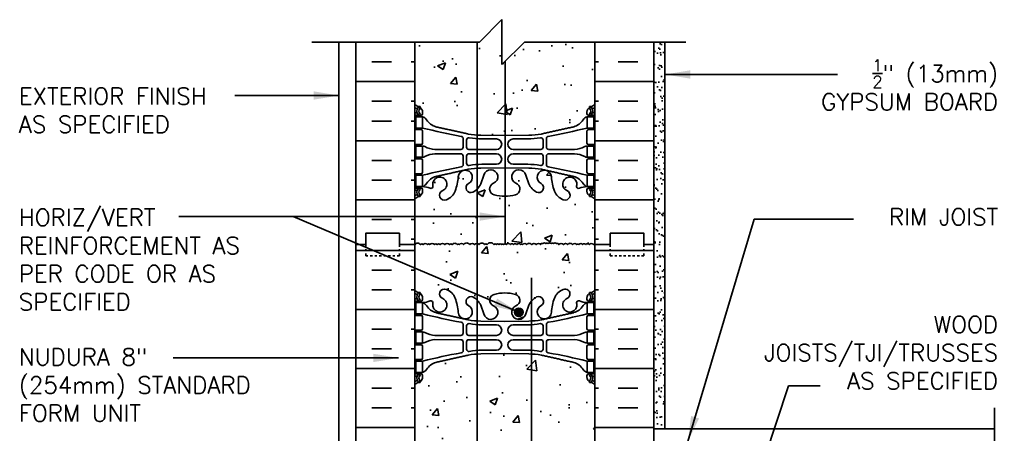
# Model space of a CAD drawing. Header units: inches. Extents: x 97.3 to 143.9, y -25.4 to 48.
# Drawn here: x 99.54 to 143.04, y 29.53 to 47.97 of the extents above; entities that cross this region are included whole.
import ezdxf

# ---------------------------------------------------------------- set-up
doc = ezdxf.new("R2010")
doc.units = ezdxf.units.IN
doc.header["$LTSCALE"] = 0.5
doc.header["$MEASUREMENT"] = 0
doc.linetypes.add('DASHED2', pattern=[0.375, 0.25, -0.125])
for name, color, linetype in [('HATCH', 12, 'Continuous'), ('line25', 2, 'Continuous'), ('LINE3', 3, 'Continuous'), ('LINE50', 5, 'Continuous'), ('LINE9', 9, 'Continuous'), ('TEXT', 4, 'Continuous'), ('Web_Edge', 9, 'Continuous')]:
    doc.layers.add(name, color=color, linetype=linetype)
doc.styles.add('DIM', font='romans.shx', dxfattribs={"width": 0.7})
doc.styles.add('ROMANS', font='romans.shx', dxfattribs={"height": 1.125})
doc.dimstyles.new('ext_12', dxfattribs={"dimscale": 12, "dimtxt": 0.09375, "dimasz": 0.09375, "dimexe": 0.09375, "dimexo": 0.0625, "dimgap": 0.0625, "dimtad": 1, "dimdec": 1, "dimzin": 3, "dimdsep": 46, "dimlunit": 4, "dimtxsty": 'DIM', "dimcen": 0.09, "dimdle": 0.09375, "dimclrt": 4, "dimadec": 0, "dimazin": 0, "dimtfac": 1, "dimtdec": 1, "dimtmove": 2, "dimatfit": 3, "dimfxl": 1, "dimfrac": 2, "dimtolj": 1, "dimtzin": 0, "dimarcsym": 0})

msp = doc.modelspace()

# ---------------------------------------------------------------- hatches: boundary and pattern name
at = {"layer": 'HATCH'}
h = msp.add_hatch(dxfattribs=at)
h.set_pattern_fill('AR-CONC', color=256, scale=0.5)
h.paths.add_polyline_path([(119.893, 38.016, 0.274273), (119.78, 37.965, 0.520567), (119.57, 37.965, 0.520567), (119.292, 37.965, 0.520567), (119.104, 37.965, 0.520567), (119.009, 37.965, 0.520567), (118.783, 37.965, 0.520567), (118.663, 37.965, 0.520567), (118.453, 37.965, 0.520567), (118.243, 37.965, 0.520567), (118.117, 37.965, 0.520567), (117.991, 37.965, 0.520567), (117.781, 37.965, 0.520567), (117.676, 37.965, 0.520567), (117.493, 37.965, 0.520567), (117.372, 37.965, 0.484838), (117.123, 37.965), (117.123, 35.931, 0.088416), (117.269, 35.833), (117.359, 35.833), (117.359, 35.792, -0.249069), (117.469, 35.585), (117.469, 35.517, -0.414214), (117.407, 35.455), (117.359, 35.455), (117.359, 35.385), (117.464, 35.385, 0.085348), (117.794, 35.46, -0.669601), (117.926, 35.34, 2.087231), (118.36, 35.565, -1), (118.524, 35.973, -0.21345), (118.916, 35.584, -0.069923), (119.053, 34.94, 1.629604), (119.524, 35.241, -0.994662), (119.706, 35.636, -0.077636), (119.893, 35.5)])
h.paths.add_polyline_path([(125.123, 37.965), (125.123, 37.995, 0.272614), (125.058, 37.965, 0.520567), (124.88, 37.965, 0.520567), (124.733, 37.965, 0.520567), (124.581, 37.965, 0.520567), (124.423, 37.965, 0.520567), (124.324, 37.965, 0.520567), (124.145, 37.965, 0.520567), (123.925, 37.965, 0.520567), (123.731, 37.965, 0.520567), (123.526, 37.965, 0.520567), (123.427, 38.007, 0.520567), (123.295, 38.007, 0.520567), (123.206, 38.007, 0.520567), (123.123, 38.007, 0.520567), (123.04, 38.007, 0.520567), (122.951, 38.007, 0.520567), (122.82, 38.007, 0.520567), (122.72, 37.965, 0.520567), (122.516, 37.965, 0.520567), (122.322, 37.965, 0.520567), (122.101, 37.965, 0.520567), (121.923, 37.965, 0.520567), (121.823, 37.965, 0.520567), (121.666, 37.965, 0.520567), (121.514, 37.965, 0.520567), (121.367, 37.965, 0.520567), (121.188, 37.965, 0.520567), (121.073, 37.965, 0.520567), (120.984, 37.965, 0.520567), (120.863, 37.965, 0.520567), (120.748, 37.965, 0.520567), (120.643, 37.965, 0.520567), (120.336, 37.965, 0.520567), (120.226, 37.965, 0.520567), (119.98, 37.965, 0.215522), (119.893, 38.016), (119.893, 35.5, -0.094173), (120.052, 35.269), (120.194, 34.882, 1.612474), (120.626, 35.242, -0.734872), (120.649, 35.753, -0.068475), (121.123, 35.815, -0.068475), (121.597, 35.753, -0.734872), (121.621, 35.242, 1.612474), (122.052, 34.882), (122.195, 35.269, -0.173075), (122.541, 35.636, -0.994662), (122.723, 35.241, 1.629604), (123.194, 34.94, -0.069923), (123.331, 35.584, -0.21345), (123.723, 35.973, -1), (123.886, 35.565, 2.087231), (124.32, 35.34, -0.669601), (124.453, 35.46, 0.085348), (124.782, 35.385), (124.887, 35.385), (124.887, 35.455), (124.84, 35.455, -0.414214), (124.777, 35.517), (124.777, 35.585, -0.249069), (124.887, 35.792), (124.887, 35.833), (124.977, 35.833, 0.088416), (125.123, 35.931)])
h.paths.add_polyline_path([(121.935, 34.955, -1), (121.56, 34.955, -1)], flags=16)
h.paths.add_polyline_path([(125.123, 40, 0.088416), (124.977, 40.097), (124.887, 40.097), (124.887, 40.139, -0.249069), (124.777, 40.346), (124.777, 40.413, -0.414214), (124.84, 40.476), (124.887, 40.476), (124.887, 40.546), (124.782, 40.546, 0.085348), (124.453, 40.47, -0.669601), (124.32, 40.59, 2.087231), (123.886, 40.366, -1), (123.723, 39.957, -0.21345), (123.331, 40.346, -0.069923), (123.194, 40.99, 1.629604), (122.723, 40.689, -0.994662), (122.541, 40.294, -0.173075), (122.195, 40.661), (122.052, 41.048, 1.612474), (121.621, 40.688, -0.734872), (121.597, 40.177, -0.066822), (121.135, 40.115), (121.135, 37.995, -0.229009), (121.188, 37.965, -0.520567), (121.367, 37.965, -0.520567), (121.514, 37.965, -0.520567), (121.666, 37.965, -0.520567), (121.823, 37.965, -0.520567), (121.923, 37.965, -0.520567), (122.101, 37.965, -0.520567), (122.322, 37.965, -0.520567), (122.516, 37.965, -0.520567), (122.72, 37.965, -0.520567), (122.82, 38.007, -0.520567), (122.951, 38.007, -0.520567), (123.04, 38.007, -0.520567), (123.123, 38.007, -0.520567), (123.206, 38.007, -0.520567), (123.295, 38.007, -0.520567), (123.427, 38.007, -0.520567), (123.526, 37.965, -0.520567), (123.731, 37.965, -0.520567), (123.925, 37.965, -0.520567), (124.145, 37.965, -0.520567), (124.324, 37.965, -0.520567), (124.423, 37.965, -0.520567), (124.581, 37.965, -0.520567), (124.733, 37.965, -0.520567), (124.88, 37.965, -0.520567), (125.058, 37.965, -0.272614), (125.123, 37.995)])
h.paths.add_polyline_path([(121.135, 40.115, -0.070129), (120.649, 40.177, -0.734872), (120.626, 40.688, 1.612474), (120.194, 41.048), (120.052, 40.661, -0.094173), (119.893, 40.43), (119.893, 38.016, -0.215522), (119.98, 37.965, -0.520567), (120.226, 37.965, -0.520567), (120.336, 37.965, -0.520567), (120.643, 37.965, -0.520567), (120.748, 37.965, -0.520567), (120.863, 37.965, -0.520567), (120.984, 37.965, -0.520567), (121.073, 37.965, -0.260502), (121.135, 37.995)])
h.paths.add_polyline_path([(119.893, 40.43, -0.077636), (119.706, 40.294, -0.994662), (119.524, 40.689, 1.629604), (119.053, 40.99, -0.069923), (118.916, 40.346, -0.21345), (118.524, 39.957, -1), (118.36, 40.366, 2.087231), (117.926, 40.59, -0.669601), (117.794, 40.47, 0.085348), (117.464, 40.546), (117.359, 40.546), (117.359, 40.476), (117.407, 40.476, -0.414214), (117.469, 40.413), (117.469, 40.346, -0.249069), (117.359, 40.139), (117.359, 40.097), (117.269, 40.097, 0.088416), (117.123, 40), (117.123, 37.965, -0.484838), (117.372, 37.965, -0.520567), (117.493, 37.965, -0.520567), (117.676, 37.965, -0.520567), (117.781, 37.965, -0.520567), (117.991, 37.965, -0.520567), (118.117, 37.965, -0.520567), (118.243, 37.965, -0.520567), (118.453, 37.965, -0.520567), (118.663, 37.965, -0.520567), (118.783, 37.965, -0.520567), (119.009, 37.965, -0.520567), (119.104, 37.965, -0.520567), (119.292, 37.965, -0.520567), (119.57, 37.965, -0.520567), (119.78, 37.965, -0.274273), (119.893, 38.016)])
edge = h.paths.add_edge_path()
edge.add_line((119.893, 46.965), (117.123, 46.965))
edge.add_line((117.123, 46.965), (117.123, 44.192))
edge.add_arc((117.469, 44.553), 0.5, 226.2109, 246.4218)
edge.add_line((117.269, 44.095), (117.359, 44.095))
edge.add_line((117.359, 44.095), (117.359, 44.053))
edge.add_arc((117.219, 43.846), 0.25, 0, 55.9442, ccw=False)
edge.add_line((117.469, 43.846), (117.469, 43.778))
edge.add_arc((117.407, 43.778), 0.0625, -90, 0, ccw=False)
edge.add_line((117.407, 43.716), (117.359, 43.716))
edge.add_line((117.359, 43.716), (117.359, 43.646))
edge.add_line((117.359, 43.646), (117.464, 43.646))
edge.add_arc((117.342, 43.303), 0.364, 32.0424, 70.3387, ccw=False)
edge.add_arc((118.265, 43.914), 0.743, 214.228, 253.8107)
edge.add_spline(control_points=[(118.058, 43.2), (119.495, 42.88)], knot_values=[0, 0, 1, 1], degree=1, periodic=0)
edge.add_arc((120.051, 45.811), 2.984, 259.2546, 266.964)
edge.add_line((119.893, 42.832), (119.893, 46.965))
h.paths.add_polyline_path([(121.135, 46.102), (120.998, 45.965), (120.998, 46.965), (120.998, 47.965), (119.998, 46.965), (119.893, 46.965), (119.893, 42.832, 0.013682), (120.057, 42.828), (121.123, 42.812), (121.135, 42.812)])
edge = h.paths.add_edge_path()
edge.add_line((125.123, 44.192), (125.123, 46.965))
edge.add_line((125.123, 46.965), (121.998, 46.965))
edge.add_line((121.998, 46.965), (121.135, 46.102))
edge.add_line((121.135, 46.102), (121.135, 42.812))
edge.add_line((121.135, 42.812), (122.19, 42.828))
edge.add_arc((122.195, 45.811), 2.984, 269.9005, 280.7454)
edge.add_spline(control_points=[(122.751, 42.88), (124.189, 43.2)], knot_values=[0, 0, 1, 1], degree=1, periodic=0)
edge.add_arc((123.982, 43.914), 0.743, 286.1893, 325.772)
edge.add_arc((124.905, 43.303), 0.364, 109.6613, 147.9576, ccw=False)
edge.add_line((124.782, 43.646), (124.887, 43.646))
edge.add_line((124.887, 43.646), (124.887, 43.716))
edge.add_line((124.887, 43.716), (124.84, 43.716))
edge.add_arc((124.84, 43.778), 0.0625, 180, 270, ccw=False)
edge.add_line((124.777, 43.778), (124.777, 43.846))
edge.add_arc((125.027, 43.846), 0.25, 124.0558, 180, ccw=False)
edge.add_line((124.887, 44.053), (124.887, 44.095))
edge.add_line((124.887, 44.095), (124.977, 44.095))
edge.add_arc((124.777, 44.553), 0.5, 293.5782, 313.7891)
edge = h.paths.add_edge_path()
edge.add_arc((124.777, 31.377), 0.5, 46.2109, 66.4218)
edge.add_line((124.977, 31.836), (124.887, 31.836))
edge.add_line((124.887, 31.836), (124.887, 31.877))
edge.add_arc((125.027, 32.085), 0.25, 180, 235.9442, ccw=False)
edge.add_line((124.777, 32.085), (124.777, 32.152))
edge.add_arc((124.84, 32.152), 0.0625, 90, 180, ccw=False)
edge.add_line((124.84, 32.215), (124.887, 32.215))
edge.add_line((124.887, 32.215), (124.887, 32.285))
edge.add_line((124.887, 32.285), (124.782, 32.285))
edge.add_arc((124.905, 32.627), 0.364, 212.0424, 250.3387, ccw=False)
edge.add_arc((123.982, 32.016), 0.743, 34.228, 73.8107)
edge.add_spline(control_points=[(124.189, 32.73), (122.751, 33.05)], knot_values=[0, 0, 1, 1], degree=1, periodic=0)
edge.add_arc((122.195, 30.119), 2.984, 79.2546, 87.8054)
edge.add_line((122.309, 33.101), (122.309, 27.965))
edge.add_line((122.309, 27.965), (125.123, 27.965))
edge.add_line((125.123, 27.965), (125.123, 31.738))
edge = h.paths.add_edge_path()
edge.add_arc((124.905, 25.303), 0.364, 109.6613, 147.9576, ccw=False)
edge.add_line((124.782, 25.646), (124.887, 25.646))
edge.add_line((124.887, 25.646), (124.887, 25.716))
edge.add_line((124.887, 25.716), (124.84, 25.716))
edge.add_arc((124.84, 25.778), 0.0625, 180, 270, ccw=False)
edge.add_line((124.777, 25.778), (124.777, 25.84))
edge.add_line((124.777, 25.84), (122.309, 25.84))
edge.add_line((122.309, 25.84), (122.309, 24.83))
edge.add_arc((122.195, 27.811), 2.984, 272.1946, 280.7454)
edge.add_spline(control_points=[(122.751, 24.88), (124.189, 25.2)], knot_values=[0, 0, 1, 1], degree=1, periodic=0)
edge.add_arc((123.982, 25.914), 0.743, 286.1893, 325.772)
h.paths.add_polyline_path([(121.748, 27.465), (122.248, 27.965), (122.309, 27.965), (122.309, 33.101, 0.01001), (122.19, 33.103), (121.123, 33.118), (120.057, 33.103, 0.013682), (119.893, 33.099), (119.893, 24.832, 0.013682), (120.057, 24.828), (121.123, 24.812), (122.19, 24.828, 0.01001), (122.309, 24.83), (122.309, 25.84), (122.248, 25.84), (121.748, 26.34)])
edge = h.paths.add_edge_path()
edge.add_arc((120.051, 30.119), 2.984, 93.036, 100.7454)
edge.add_spline(control_points=[(119.495, 33.05), (118.058, 32.73)], knot_values=[0, 0, 1, 1], degree=1, periodic=0)
edge.add_arc((118.265, 32.016), 0.743, 106.1893, 145.772)
edge.add_arc((117.342, 32.627), 0.364, 289.6613, 327.9576, ccw=False)
edge.add_line((117.464, 32.285), (117.359, 32.285))
edge.add_line((117.359, 32.285), (117.359, 32.215))
edge.add_line((117.359, 32.215), (117.407, 32.215))
edge.add_arc((117.407, 32.152), 0.0625, 0, 90, ccw=False)
edge.add_line((117.469, 32.152), (117.469, 32.085))
edge.add_arc((117.219, 32.085), 0.25, 304.0558, 360, ccw=False)
edge.add_line((117.359, 31.877), (117.359, 31.836))
edge.add_line((117.359, 31.836), (117.269, 31.836))
edge.add_arc((117.469, 31.377), 0.5, 113.5782, 133.7891)
edge.add_line((117.123, 31.738), (117.123, 26.192))
edge.add_arc((117.469, 26.553), 0.5, 226.2109, 246.4218)
edge.add_line((117.269, 26.095), (117.359, 26.095))
edge.add_line((117.359, 26.095), (117.359, 26.053))
edge.add_arc((117.219, 25.846), 0.25, 0, 55.9442, ccw=False)
edge.add_line((117.469, 25.846), (117.469, 25.778))
edge.add_arc((117.407, 25.778), 0.0625, -90, 0, ccw=False)
edge.add_line((117.407, 25.716), (117.359, 25.716))
edge.add_line((117.359, 25.716), (117.359, 25.646))
edge.add_line((117.359, 25.646), (117.464, 25.646))
edge.add_arc((117.342, 25.303), 0.364, 32.0424, 70.3387, ccw=False)
edge.add_arc((118.265, 25.914), 0.743, 214.228, 253.8107)
edge.add_spline(control_points=[(118.058, 25.2), (119.495, 24.88)], knot_values=[0, 0, 1, 1], degree=1, periodic=0)
edge.add_arc((120.051, 27.811), 2.984, 259.2546, 266.964)
edge.add_line((119.893, 24.832), (119.893, 33.099))
h.paths.add_polyline_path([(125.123, 19.965), (122.309, 19.965), (122.309, 17.453, -0.09931), (122.541, 17.636, -0.994662), (122.723, 17.241, 1.629604), (123.194, 16.94, -0.069923), (123.331, 17.584, -0.21345), (123.723, 17.973, -1), (123.886, 17.565, 2.087231), (124.32, 17.34, -0.669601), (124.453, 17.46, 0.085348), (124.782, 17.385), (124.887, 17.385), (124.887, 17.455), (124.84, 17.455, -0.414214), (124.777, 17.517), (124.777, 17.585, -0.249069), (124.887, 17.792), (124.887, 17.833), (124.977, 17.833, 0.088416), (125.123, 17.931)])
h.paths.add_polyline_path([(123.069, 16.971, -1), (122.694, 16.971, -1)], flags=16)
h.paths.add_polyline_path([(123.331, 22.346, -0.069923), (123.194, 22.99, 1.629604), (122.723, 22.689, -0.994662), (122.541, 22.294, -0.09931), (122.309, 22.477), (122.309, 22.09), (123.506, 22.09, -0.116245)])
h.paths.add_polyline_path([(124.777, 22.346), (124.777, 22.413, -0.414214), (124.84, 22.476), (124.887, 22.476), (124.887, 22.546), (124.782, 22.546, 0.085348), (124.453, 22.47, -0.669601), (124.32, 22.59, 2.087231), (123.886, 22.366, -0.399436), (124.013, 22.09), (124.887, 22.09), (124.887, 22.139, -0.249069)])
h.paths.add_polyline_path([(121.748, 20.465), (121.748, 21.59), (122.248, 22.09), (122.309, 22.09), (122.309, 22.477, -0.072518), (122.195, 22.661), (122.052, 23.048, 1.612474), (121.621, 22.688, -0.734872), (121.597, 22.177, -0.068475), (121.123, 22.115, -0.068475), (120.649, 22.177, -0.734872), (120.626, 22.688, 1.612474), (120.194, 23.048), (120.052, 22.661, -0.173075), (119.706, 22.294, -0.994662), (119.524, 22.689, 1.629604), (119.053, 22.99, -0.069923), (118.916, 22.346, -0.21345), (118.524, 21.957, -1), (118.36, 22.366, 2.087231), (117.926, 22.59, -0.669601), (117.794, 22.47, 0.085348), (117.464, 22.546), (117.359, 22.546), (117.359, 22.476), (117.407, 22.476, -0.414214), (117.469, 22.413), (117.469, 22.346, -0.249069), (117.359, 22.139), (117.359, 22.097), (117.269, 22.097, 0.088416), (117.123, 22), (117.123, 19.965), (117.123, 17.931, 0.088416), (117.269, 17.833), (117.359, 17.833), (117.359, 17.792, -0.249069), (117.469, 17.585), (117.469, 17.517, -0.414214), (117.407, 17.455), (117.359, 17.455), (117.359, 17.385), (117.464, 17.385, 0.085348), (117.794, 17.46, -0.669601), (117.926, 17.34, 2.087231), (118.36, 17.565, -1), (118.524, 17.973, -0.21345), (118.916, 17.584, -0.069923), (119.053, 16.94, 1.629604), (119.524, 17.241, -0.994662), (119.706, 17.636, -0.173075), (120.052, 17.269), (120.194, 16.882, 1.612474), (120.626, 17.242, -0.734872), (120.649, 17.753, -0.068475), (121.123, 17.815, -0.068475), (121.597, 17.753, -0.734872), (121.621, 17.242, 1.612474), (122.052, 16.882), (122.195, 17.269, -0.072518), (122.309, 17.453), (122.309, 19.965), (122.248, 19.965)])
h.paths.add_polyline_path([(125.123, 4, 0.088416), (124.977, 4.097), (124.887, 4.097), (124.887, 4.139, -0.249069), (124.777, 4.346), (124.777, 4.413, -0.414214), (124.84, 4.476), (124.887, 4.476), (124.887, 4.546), (124.782, 4.546, 0.085348), (124.453, 4.47, -0.669601), (124.32, 4.59, 2.087231), (123.886, 4.366, -1), (123.723, 3.957, -0.21345), (123.331, 4.346, -0.069923), (123.194, 4.99, 1.629604), (122.723, 4.689, -0.994662), (122.541, 4.294, -0.09931), (122.309, 4.477), (122.309, 1.965), (125.123, 1.965)])
h.paths.add_polyline_path([(122.309, 4.477, -0.072518), (122.195, 4.661), (122.052, 5.048, 1.612474), (121.621, 4.688, -0.734872), (121.597, 4.177, -0.068475), (121.123, 4.115, -0.068475), (120.649, 4.177, -0.734872), (120.626, 4.688, 1.612474), (120.194, 5.048), (120.052, 4.661, -0.173075), (119.706, 4.294, -0.994662), (119.524, 4.689, 1.629604), (119.053, 4.99, -0.069923), (118.916, 4.346, -0.21345), (118.524, 3.957, -1), (118.36, 4.366, 2.087231), (117.926, 4.59, -0.669601), (117.794, 4.47, 0.085348), (117.464, 4.546), (117.359, 4.546), (117.359, 4.476), (117.407, 4.476, -0.414214), (117.469, 4.413), (117.469, 4.346, -0.249069), (117.359, 4.139), (117.359, 4.097), (117.269, 4.097, 0.088416), (117.123, 4), (117.123, 1.965), (119.998, 1.965), (120.998, 2.965), (120.998, 1.965), (120.998, 0.965), (121.998, 1.965), (122.309, 1.965)])
edge = h.paths.add_edge_path()
edge.add_arc((124.777, 13.377), 0.5, 46.2109, 66.4218)
edge.add_line((124.977, 13.836), (124.887, 13.836))
edge.add_line((124.887, 13.836), (124.887, 13.877))
edge.add_arc((125.027, 14.085), 0.25, 180, 235.9442, ccw=False)
edge.add_line((124.777, 14.085), (124.777, 14.152))
edge.add_arc((124.84, 14.152), 0.0625, 90, 180, ccw=False)
edge.add_line((124.84, 14.215), (124.887, 14.215))
edge.add_line((124.887, 14.215), (124.887, 14.285))
edge.add_line((124.887, 14.285), (124.782, 14.285))
edge.add_arc((124.905, 14.627), 0.364, 212.0424, 250.3387, ccw=False)
edge.add_arc((123.982, 14.016), 0.743, 34.228, 73.8107)
edge.add_spline(control_points=[(124.189, 14.73), (122.751, 15.05)], knot_values=[0, 0, 1, 1], degree=1, periodic=0)
edge.add_arc((122.195, 12.119), 2.984, 79.2546, 87.8054)
edge.add_line((122.309, 15.101), (122.309, 6.83))
edge.add_arc((122.195, 9.811), 2.984, 272.1946, 280.7454)
edge.add_spline(control_points=[(122.751, 6.88), (124.189, 7.2)], knot_values=[0, 0, 1, 1], degree=1, periodic=0)
edge.add_arc((123.982, 7.914), 0.743, 286.1893, 325.772)
edge.add_arc((124.905, 7.303), 0.364, 109.6613, 147.9576, ccw=False)
edge.add_line((124.782, 7.646), (124.887, 7.646))
edge.add_line((124.887, 7.646), (124.887, 7.716))
edge.add_line((124.887, 7.716), (124.84, 7.716))
edge.add_arc((124.84, 7.778), 0.0625, 180, 270, ccw=False)
edge.add_line((124.777, 7.778), (124.777, 7.846))
edge.add_arc((125.027, 7.846), 0.25, 124.0558, 180, ccw=False)
edge.add_line((124.887, 8.053), (124.887, 8.095))
edge.add_line((124.887, 8.095), (124.977, 8.095))
edge.add_arc((124.777, 8.553), 0.5, 293.5782, 313.7891)
edge.add_line((125.123, 8.192), (125.123, 13.738))
edge = h.paths.add_edge_path()
edge.add_arc((122.195, 12.119), 2.984, 87.8054, 90.0995)
edge.add_line((122.19, 15.103), (121.123, 15.118))
edge.add_line((121.123, 15.118), (120.057, 15.103))
edge.add_arc((120.051, 12.119), 2.984, 89.9005, 100.7454)
edge.add_spline(control_points=[(119.495, 15.05), (118.058, 14.73)], knot_values=[0, 0, 1, 1], degree=1, periodic=0)
edge.add_arc((118.265, 14.016), 0.743, 106.1893, 145.772)
edge.add_arc((117.342, 14.627), 0.364, 289.6613, 327.9576, ccw=False)
edge.add_line((117.464, 14.285), (117.359, 14.285))
edge.add_line((117.359, 14.285), (117.359, 14.215))
edge.add_line((117.359, 14.215), (117.407, 14.215))
edge.add_arc((117.407, 14.152), 0.0625, 0, 90, ccw=False)
edge.add_line((117.469, 14.152), (117.469, 14.085))
edge.add_arc((117.219, 14.085), 0.25, 304.0558, 360, ccw=False)
edge.add_line((117.359, 13.877), (117.359, 13.836))
edge.add_line((117.359, 13.836), (117.269, 13.836))
edge.add_arc((117.469, 13.377), 0.5, 113.5782, 133.7891)
edge.add_line((117.123, 13.738), (117.123, 8.192))
edge.add_arc((117.469, 8.553), 0.5, 226.2109, 246.4218)
edge.add_line((117.269, 8.095), (117.359, 8.095))
edge.add_line((117.359, 8.095), (117.359, 8.053))
edge.add_arc((117.219, 7.846), 0.25, 0, 55.9442, ccw=False)
edge.add_line((117.469, 7.846), (117.469, 7.778))
edge.add_arc((117.407, 7.778), 0.0625, -90, 0, ccw=False)
edge.add_line((117.407, 7.716), (117.359, 7.716))
edge.add_line((117.359, 7.716), (117.359, 7.646))
edge.add_line((117.359, 7.646), (117.464, 7.646))
edge.add_arc((117.342, 7.303), 0.364, 32.0424, 70.3387, ccw=False)
edge.add_arc((118.265, 7.914), 0.743, 214.228, 253.8107)
edge.add_spline(control_points=[(118.058, 7.2), (119.495, 6.88)], knot_values=[0, 0, 1, 1], degree=1, periodic=0)
edge.add_arc((120.051, 9.811), 2.984, 259.2546, 270.0995)
edge.add_line((120.057, 6.828), (121.123, 6.812))
edge.add_line((121.123, 6.812), (122.19, 6.828))
edge.add_arc((122.195, 9.811), 2.984, 269.9005, 272.1946)
edge.add_line((122.309, 6.83), (122.309, 15.101))
h = msp.add_hatch(dxfattribs=at)
h.set_pattern_fill('INSUL', color=256, scale=7, style=0)
h.set_pattern_definition([(0, (-2809.0383, -359.0444), (0, 2.625), []), (0, (-2809.0383, -358.1694), (0, 2.625), [0.875, -0.875]), (0, (-2809.0383, -357.2944), (0, 2.625), [0.875, -0.875])])
h.paths.add_polyline_path([(117.123, 46.965), (114.498, 46.965), (114.498, 37.965), (114.936, 37.965), (114.936, 38.465), (116.436, 38.465), (116.436, 37.965), (117.123, 37.965)])
h = msp.add_hatch(dxfattribs=at)
h.set_pattern_fill('INSUL', color=256, scale=7, style=0)
h.set_pattern_definition([(180, (3051.2849, -359.0444), (0, 2.625), []), (180, (3051.2849, -358.1694), (0, 2.625), [0.875, -0.875]), (180, (3051.2849, -357.2944), (0, 2.625), [0.875, -0.875])])
h.paths.add_polyline_path([(127.748, 46.965), (125.123, 46.965), (125.123, 37.965), (125.811, 37.965), (125.811, 38.465), (127.311, 38.465), (127.311, 37.965), (127.748, 37.965)])
h = msp.add_hatch(dxfattribs=at)
h.set_pattern_fill('AR-SAND', color=256, scale=0.25, style=0)
h.set_pattern_definition([(37.5, (70.44727, 0.71097), (-0.0157483, 0.481706), [0, -0.38, 0, -0.425, 0, -0.40625]), (7.5, (70.4473, 0.71097), (0.442444, 0.7055365), [0, -0.205, 0, -0.3425, 0, -0.13125]), (327.5, (70.13977, 0.71097), (0.7785355, 0.0014148), [0, -0.125, 0, -0.45, 0, -0.5875]), (317.5, (70.1398, 0.71097), (0.7515317, 0.219419), [0, -0.0625, 0, -0.295, 0, -0.3375])])
h.paths.add_polyline_path([(128.248, 46.965), (127.748, 46.965), (127.748, 29.778), (128.248, 29.778)])
h = msp.add_hatch(dxfattribs=at)
h.set_pattern_fill('INSUL', color=256, scale=7, style=0)
h.set_pattern_definition([(0, (-2809.0383, -377.0444), (0, 2.625), []), (0, (-2809.0383, -376.1694), (0, 2.625), [0.875, -0.875]), (0, (-2809.0383, -375.2944), (0, 2.625), [0.875, -0.875])])
h.paths.add_polyline_path([(114.498, 19.965), (114.936, 19.965), (114.936, 20.465), (116.436, 20.465), (116.436, 19.965), (117.123, 19.965), (117.123, 37.965), (116.436, 37.965), (116.436, 38.465), (114.936, 38.465), (114.936, 37.965), (114.498, 37.965)])
h = msp.add_hatch(dxfattribs=at)
h.set_pattern_fill('INSUL', color=256, scale=7, style=0)
h.set_pattern_definition([(180, (3051.2849, -377.0444), (0, 2.625), []), (180, (3051.2849, -376.1694), (0, 2.625), [0.875, -0.875]), (180, (3051.2849, -375.2944), (0, 2.625), [0.875, -0.875])])
h.paths.add_polyline_path([(125.123, 27.965), (127.748, 27.965), (127.748, 37.965), (127.311, 37.965), (127.311, 38.465), (125.811, 38.465), (125.811, 37.965), (125.123, 37.965)])
at = {"layer": 'LINE3'}
msp.add_hatch(color=256, dxfattribs=at).paths.add_polyline_path([(121.56, 34.955, 1), (121.935, 34.955, 1)])

# ---------------------------------------------------------------- linework, layer by layer
at = {"layer": 'HATCH'}
for points in [[(117.123, 37.965, -0.484838), (117.372, 37.965, -0.520567), (117.493, 37.965, -0.520567), (117.676, 37.965, -0.520567), (117.781, 37.965, -0.520567), (117.991, 37.965, -0.520567), (118.117, 37.965, -0.520567), (118.243, 37.965, -0.520567), (118.453, 37.965, -0.520567), (118.663, 37.965, -0.520567), (118.783, 37.965, -0.520567), (119.009, 37.965, -0.520567), (119.104, 37.965, -0.520567), (119.292, 37.965, -0.520567), (119.57, 37.965, -0.520567), (119.78, 37.965, -0.520567), (119.98, 37.965, -0.520567), (120.226, 37.965, -0.520567), (120.336, 37.965, -0.520567), (120.643, 37.965, -0.520567), (120.748, 37.965, -0.520567), (120.863, 37.965, -0.520567), (120.984, 37.965, -0.520567), (121.073, 37.965, -0.520567), (121.188, 37.965, -0.520567), (121.367, 37.965, -0.520567), (121.514, 37.965, -0.520567), (121.666, 37.965, -0.520567), (121.823, 37.965, -0.520567), (121.923, 37.965, -0.520567), (122.101, 37.965, -0.520567), (122.322, 37.965, -0.520567), (122.516, 37.965, -0.520567), (122.72, 37.965, -0.520567), (122.82, 38.007, -0.520567), (122.951, 38.007, -0.520567), (123.04, 38.007, -0.520567), (123.123, 38.007)], [(125.123, 37.995, 0.272614), (125.058, 37.965, 0.520567), (124.88, 37.965, 0.520567), (124.733, 37.965, 0.520567), (124.581, 37.965, 0.520567), (124.423, 37.965, 0.520567), (124.324, 37.965, 0.520567), (124.145, 37.965, 0.520567), (123.925, 37.965, 0.520567), (123.731, 37.965, 0.520567), (123.526, 37.965, 0.520567), (123.427, 38.007, 0.520567), (123.295, 38.007, 0.520567), (123.206, 38.007, 0.520567), (123.123, 38.007)]]:
    msp.add_lwpolyline(points, format="xyb", dxfattribs=at)
at = {"layer": 'line25'}
for p, q in [((117.123, 46.965), (117.123, 37.965)), ((125.123, 37.965), (125.123, 46.965)), ((117.123, 37.965), (117.123, 19.965)), ((125.123, 14.34), (125.123, 37.965))]:
    msp.add_line(p, q, dxfattribs=at)
at = {"layer": 'LINE3'}
for p, q in [((119.893, 46.965), (119.893, 19.646)), ((121.135, 46.102), (121.135, 37.995)), ((122.309, 36.48), (122.309, 27.965))]:
    msp.add_line(p, q, dxfattribs=at)
msp.add_circle((121.747, 34.955), 0.188, dxfattribs=at)
at = {"layer": 'LINE50'}
for p, q in [((114.498, 37.965), (114.498, 46.965)), ((127.748, 37.965), (127.748, 46.965)), ((114.498, 19.965), (114.498, 37.965)), ((127.748, 19.965), (127.748, 37.965))]:
    msp.add_line(p, q, dxfattribs=at)
for points in [[(114.498, 37.965), (114.936, 37.965), (114.936, 38.465), (116.436, 38.465), (116.436, 37.965), (117.123, 37.965)], [(117.123, 37.965), (116.436, 37.965), (116.436, 38.465), (114.936, 38.465), (114.936, 37.965), (114.498, 37.965)], [(127.748, 37.965), (127.311, 37.965), (127.311, 38.465), (125.811, 38.465), (125.811, 37.965), (125.123, 37.965)], [(125.123, 37.965), (125.811, 37.965), (125.811, 38.465), (127.311, 38.465), (127.311, 37.965), (127.748, 37.965)]]:
    msp.add_lwpolyline(points, dxfattribs=at)
at = {"layer": 'LINE9'}
for p, q in [((120.998, 47.965), (119.998, 46.965)), ((120.998, 46.965), (120.998, 47.965)), ((112.535, 46.965), (119.998, 46.965)), ((113.748, 46.965), (113.748, 19.965)), ((120.998, 45.965), (121.998, 46.965)), ((120.998, 46.965), (120.998, 45.965)), ((121.998, 46.965), (129.183, 46.965)), ((128.248, 46.965), (128.248, 29.778)), ((127.748, 29.778), (142.899, 29.778))]:
    msp.add_line(p, q, dxfattribs=at)
at = {"layer": 'LINE9', "linetype": 'DASHED2', "ltscale": 0.15}
for points in [[(116.436, 37.965), (116.436, 37.965), (116.436, 37.465), (114.936, 37.465), (114.936, 37.965), (114.936, 37.965)], [(127.311, 37.965), (127.311, 37.965), (127.311, 37.465), (125.811, 37.465), (125.811, 37.965), (125.811, 37.965)]]:
    msp.add_lwpolyline(points, dxfattribs=at)
at = {"layer": 'LINE9'}
msp.add_lwpolyline([(142.899, 30.715), (142.899, 28.348)], dxfattribs=at)
at = {"layer": 'Web_Edge'}
for p, q in [((117.269, 44.095), (117.359, 44.095)), ((117.359, 44.095), (117.359, 44.053)), ((124.977, 44.095), (124.887, 44.095)), ((124.887, 44.095), (124.887, 44.053)), ((117.123, 43.816), (117.201, 43.816)), ((117.123, 43.716), (117.407, 43.716)), ((117.269, 43.716), (117.269, 43.646)), ((117.359, 43.716), (117.359, 43.646)), ((117.469, 43.846), (117.469, 43.778)), ((124.777, 43.846), (124.777, 43.778)), ((125.123, 43.716), (124.84, 43.716)), ((124.887, 43.716), (124.887, 43.646)), ((124.977, 43.716), (124.977, 43.646)), ((125.123, 43.816), (125.045, 43.816)), ((117.123, 43.076), (117.407, 43.076)), ((117.269, 43.146), (117.269, 43.076)), ((117.359, 43.146), (117.359, 43.076)), ((125.123, 43.076), (124.84, 43.076)), ((124.887, 43.146), (124.887, 43.076)), ((124.977, 43.146), (124.977, 43.076)), ((117.469, 43.013), (117.469, 42.478)), ((119.271, 42.676), (119.271, 42.291)), ((120.057, 42.828), (121.123, 42.812)), ((120.104, 42.66), (120.751, 42.66)), ((122.19, 42.828), (121.123, 42.812)), ((122.143, 42.66), (121.496, 42.66)), ((122.975, 42.676), (122.975, 42.291)), ((124.777, 43.013), (124.777, 42.478)), ((117.123, 42.416), (117.407, 42.416)), ((117.269, 42.416), (117.269, 42.346)), ((117.359, 42.416), (117.359, 42.346)), ((119.424, 42.614), (119.424, 42.291)), ((122.823, 42.614), (122.823, 42.291)), ((125.123, 42.416), (124.84, 42.416)), ((124.887, 42.416), (124.887, 42.346)), ((124.977, 42.416), (124.977, 42.346)), ((117.123, 41.776), (117.407, 41.776)), ((117.269, 41.776), (117.269, 41.846)), ((117.359, 41.776), (117.359, 41.846)), ((118.017, 42.19), (119.171, 42.191)), ((118.017, 42.001), (119.171, 42)), ((119.271, 41.516), (119.271, 41.9)), ((119.424, 41.578), (119.424, 41.9)), ((119.524, 42.191), (120.751, 42.191)), ((119.524, 42), (120.751, 42)), ((122.723, 42.191), (121.496, 42.191)), ((122.723, 42), (121.496, 42)), ((122.823, 41.578), (122.823, 41.9)), ((122.975, 41.516), (122.975, 41.9)), ((124.23, 42.19), (123.075, 42.191)), ((124.23, 42.001), (123.075, 42)), ((125.123, 41.776), (124.84, 41.776)), ((124.887, 41.776), (124.887, 41.846)), ((124.977, 41.776), (124.977, 41.846)), ((117.469, 41.178), (117.469, 41.713)), ((120.057, 41.364), (121.123, 41.38)), ((120.104, 41.532), (120.751, 41.532)), ((122.19, 41.364), (121.123, 41.38)), ((122.143, 41.532), (121.496, 41.532)), ((124.777, 41.178), (124.777, 41.713)), ((117.123, 41.116), (117.407, 41.116)), ((117.269, 41.046), (117.269, 41.116)), ((117.359, 41.046), (117.359, 41.116)), ((120.194, 41.048), (120.052, 40.661)), ((122.052, 41.048), (122.195, 40.661)), ((125.123, 41.116), (124.84, 41.116)), ((124.887, 41.046), (124.887, 41.116)), ((124.977, 41.046), (124.977, 41.116)), ((117.123, 40.476), (117.407, 40.476)), ((117.269, 40.476), (117.269, 40.546)), ((117.359, 40.476), (117.359, 40.546)), ((125.123, 40.476), (124.84, 40.476)), ((124.887, 40.476), (124.887, 40.546)), ((124.977, 40.476), (124.977, 40.546)), ((117.123, 40.376), (117.201, 40.376)), ((117.269, 40.097), (117.359, 40.097)), ((117.359, 40.097), (117.359, 40.139)), ((117.469, 40.346), (117.469, 40.413)), ((124.777, 40.346), (124.777, 40.413)), ((124.887, 40.097), (124.887, 40.139)), ((124.977, 40.097), (124.887, 40.097)), ((125.123, 40.376), (125.045, 40.376)), ((117.269, 35.833), (117.359, 35.833)), ((117.359, 35.833), (117.359, 35.792)), ((124.977, 35.833), (124.887, 35.833)), ((124.887, 35.833), (124.887, 35.792)), ((117.123, 35.555), (117.201, 35.555)), ((117.123, 35.455), (117.407, 35.455)), ((117.269, 35.455), (117.269, 35.385)), ((117.359, 35.455), (117.359, 35.385)), ((117.469, 35.585), (117.469, 35.517)), ((120.194, 34.882), (120.052, 35.269)), ((122.052, 34.882), (122.195, 35.269)), ((124.777, 35.585), (124.777, 35.517)), ((125.123, 35.455), (124.84, 35.455)), ((124.887, 35.455), (124.887, 35.385)), ((124.977, 35.455), (124.977, 35.385)), ((125.123, 35.555), (125.045, 35.555)), ((117.123, 34.815), (117.407, 34.815)), ((117.269, 34.885), (117.269, 34.815)), ((117.359, 34.885), (117.359, 34.815)), ((125.123, 34.815), (124.84, 34.815)), ((124.887, 34.885), (124.887, 34.815)), ((124.977, 34.885), (124.977, 34.815)), ((117.469, 34.752), (117.469, 34.217)), ((119.271, 34.415), (119.271, 34.03)), ((120.057, 34.566), (121.123, 34.551)), ((120.104, 34.399), (120.751, 34.399)), ((122.19, 34.566), (121.123, 34.551)), ((122.143, 34.399), (121.496, 34.399)), ((122.975, 34.415), (122.975, 34.03)), ((124.777, 34.752), (124.777, 34.217)), ((117.123, 34.155), (117.407, 34.155)), ((117.269, 34.155), (117.269, 34.085)), ((117.359, 34.155), (117.359, 34.085)), ((118.017, 33.929), (119.171, 33.93)), ((119.424, 34.353), (119.424, 34.03)), ((119.524, 33.93), (120.751, 33.93)), ((122.723, 33.93), (121.496, 33.93)), ((122.823, 34.353), (122.823, 34.03)), ((124.23, 33.929), (123.075, 33.93)), ((125.123, 34.155), (124.84, 34.155)), ((124.887, 34.155), (124.887, 34.085)), ((124.977, 34.155), (124.977, 34.085)), ((117.123, 33.515), (117.407, 33.515)), ((117.269, 33.515), (117.269, 33.585)), ((117.359, 33.515), (117.359, 33.585)), ((118.017, 33.74), (119.171, 33.739)), ((119.271, 33.254), (119.271, 33.639)), ((119.424, 33.317), (119.424, 33.639)), ((119.524, 33.739), (120.751, 33.739)), ((122.723, 33.739), (121.496, 33.739)), ((122.823, 33.317), (122.823, 33.639)), ((122.975, 33.254), (122.975, 33.639)), ((124.23, 33.74), (123.075, 33.739)), ((125.123, 33.515), (124.84, 33.515)), ((124.887, 33.515), (124.887, 33.585)), ((124.977, 33.515), (124.977, 33.585)), ((117.469, 32.917), (117.469, 33.452)), ((120.057, 33.103), (121.123, 33.118)), ((120.104, 33.271), (120.751, 33.271)), ((122.19, 33.103), (121.123, 33.118)), ((122.143, 33.271), (121.496, 33.271)), ((124.777, 32.917), (124.777, 33.452)), ((117.123, 32.855), (117.407, 32.855)), ((117.269, 32.785), (117.269, 32.855)), ((117.359, 32.785), (117.359, 32.855)), ((125.123, 32.855), (124.84, 32.855)), ((124.887, 32.785), (124.887, 32.855)), ((124.977, 32.785), (124.977, 32.855)), ((117.123, 32.215), (117.407, 32.215)), ((117.269, 32.215), (117.269, 32.285)), ((117.359, 32.215), (117.359, 32.285)), ((125.123, 32.215), (124.84, 32.215)), ((124.887, 32.215), (124.887, 32.285)), ((124.977, 32.215), (124.977, 32.285)), ((117.123, 32.115), (117.201, 32.115)), ((117.269, 31.836), (117.359, 31.836)), ((117.359, 31.836), (117.359, 31.877)), ((117.469, 32.085), (117.469, 32.152)), ((124.777, 32.085), (124.777, 32.152)), ((124.887, 31.836), (124.887, 31.877)), ((124.977, 31.836), (124.887, 31.836)), ((125.123, 32.115), (125.045, 32.115))]:
    msp.add_line(p, q, dxfattribs=at)
for points in [[(117.164, 43.146), (117.464, 43.146), (117.464, 43.646), (117.164, 43.646)], [(125.082, 43.146), (124.782, 43.146), (124.782, 43.646), (125.082, 43.646)], [(117.164, 41.046), (117.464, 41.046), (117.464, 40.546), (117.164, 40.546)], [(125.082, 41.046), (124.782, 41.046), (124.782, 40.546), (125.082, 40.546)], [(117.164, 34.885), (117.464, 34.885), (117.464, 35.385), (117.164, 35.385)], [(125.082, 34.885), (124.782, 34.885), (124.782, 35.385), (125.082, 35.385)], [(117.164, 32.785), (117.464, 32.785), (117.464, 32.285), (117.164, 32.285)], [(125.082, 32.785), (124.782, 32.785), (124.782, 32.285), (125.082, 32.285)]]:
    msp.add_lwpolyline(points, close=True, dxfattribs=at)
for points in [[(117.464, 42.096), (117.464, 42.346), (117.164, 42.346), (117.164, 42.096)], [(124.782, 42.096), (124.782, 42.346), (125.082, 42.346), (125.082, 42.096)], [(117.464, 42.096), (117.464, 41.846), (117.164, 41.846), (117.164, 42.096)], [(124.782, 42.096), (124.782, 41.846), (125.082, 41.846), (125.082, 42.096)], [(117.464, 33.835), (117.464, 34.085), (117.164, 34.085), (117.164, 33.835)], [(124.782, 33.835), (124.782, 34.085), (125.082, 34.085), (125.082, 33.835)], [(117.464, 33.835), (117.464, 33.585), (117.164, 33.585), (117.164, 33.835)], [(124.782, 33.835), (124.782, 33.585), (125.082, 33.585), (125.082, 33.835)]]:
    msp.add_lwpolyline(points, dxfattribs=at)
for centre, radius, start, end in [((117.469, 44.553), 0.5, 226.2109, 250.5288), ((117.469, 44.553), 0.6, 234.7832, 245.0748), ((117.463, 43.9), 0.25, 140.1145, 222.4609), ((117.207, 43.99), 0.021, 343.464, 63.9957), ((117.305, 44.031), 0.045, 321.448, 139.1879), ((117.219, 43.846), 0.25, 0, 70.5288), ((117.463, 43.9), 0.16, 140.0001, 222.4609), ((125.027, 43.846), 0.25, 109.4712, 180), ((124.941, 44.031), 0.045, 40.8121, 218.552), ((124.784, 43.9), 0.16, 317.5391, 39.9999), ((124.777, 44.553), 0.5, 289.4712, 313.7891), ((124.784, 43.9), 0.25, 317.5391, 39.8855), ((125.039, 43.99), 0.021, 116.0043, 196.536), ((124.777, 44.553), 0.6, 294.9252, 305.2168), ((117.201, 43.835), 0.0196, 269.4032, 15.4901), ((117.312, 43.762), 0.045, 222.4609, 42.4609), ((117.407, 43.778), 0.0625, 270, 0), ((117.342, 43.303), 0.364, 34.9775, 70.3387), ((118.265, 43.914), 0.743, 212.7919, 253.8107), ((123.982, 43.914), 0.743, 286.1893, 327.2081), ((124.905, 43.303), 0.364, 109.6613, 145.0225), ((124.84, 43.778), 0.0625, 180, 270), ((124.935, 43.762), 0.045, 137.5391, 317.5391), ((125.045, 43.835), 0.0196, 164.5099, 270.5968), ((117.407, 43.013), 0.0625, 0, 90), ((124.273, 70.566), 28.253, 256.0552, 259.6343), ((117.974, 70.566), 28.253, 280.3657, 283.9448), ((124.84, 43.013), 0.0625, 90, 180), ((119.171, 42.676), 0.1, 360, 79.6343), ((119.524, 42.614), 0.1, 79.2546, 180), ((120.051, 45.811), 2.984, 259.2546, 270.0995), ((120.099, 45.644), 2.984, 259.2546, 270.0995), ((120.751, 42.425), 0.234, 270, 90), ((121.496, 42.425), 0.234, 90, 270), ((122.148, 45.644), 2.984, 269.9005, 280.7454), ((122.195, 45.811), 2.984, 269.9005, 280.7454), ((122.723, 42.614), 0.1, 0, 100.7454), ((123.075, 42.676), 0.1, 100.3657, 180), ((117.407, 42.478), 0.0625, 270, 0), ((117.46, 42.127), 0.219, 60.4937, 88.92), ((118.102, 43.347), 1.16, 242.5844, 265.8032), ((119.171, 42.291), 0.1, 270.0388, 360), ((119.524, 42.291), 0.1, 180, 270), ((122.723, 42.291), 0.1, 270, 0), ((123.075, 42.291), 0.1, 180, 269.9612), ((124.145, 43.347), 1.16, 274.1968, 297.4156), ((124.786, 42.127), 0.219, 91.08, 119.5063), ((124.84, 42.478), 0.0625, 180, 270), ((117.407, 41.713), 0.0625, 0, 90), ((117.46, 42.064), 0.219, 271.08, 299.5063), ((118.102, 40.845), 1.16, 94.1968, 117.4156), ((119.171, 41.9), 0.1, 0, 89.9612), ((119.524, 41.9), 0.1, 90, 180), ((120.751, 41.766), 0.234, 270, 90), ((121.496, 41.766), 0.234, 90, 270), ((122.723, 41.9), 0.1, 0, 90), ((123.075, 41.9), 0.1, 90.0388, 180), ((124.145, 40.845), 1.16, 62.5844, 85.8032), ((124.786, 42.064), 0.219, 240.4937, 268.92), ((124.84, 41.713), 0.0625, 90, 180), ((124.273, 13.625), 28.253, 100.3657, 103.9448), ((119.171, 41.516), 0.1, 280.3657, 0), ((119.524, 41.578), 0.1, 180, 280.7454), ((120.051, 38.38), 2.984, 89.9005, 100.7454), ((120.099, 38.548), 2.984, 89.9005, 100.7454), ((122.148, 38.548), 2.984, 79.2546, 90.0995), ((122.195, 38.38), 2.984, 79.2546, 90.0995), ((122.723, 41.578), 0.1, 259.2546, 0), ((123.075, 41.516), 0.1, 180, 259.6343), ((117.974, 13.625), 28.253, 76.0552, 79.6343), ((117.407, 41.178), 0.0625, 270, 0), ((118.265, 40.277), 0.743, 106.1893, 147.2081), ((118.234, 40.652), 0.314, 293.8084, 191.4114), ((116.694, 41.155), 2.365, 339.9985, 355.6105), ((119.365, 40.959), 0.314, 296.0652, 177.2643), ((120.499, 40.975), 0.314, 293.8084, 166.5854), ((121.747, 40.975), 0.314, 13.4146, 246.1916), ((122.882, 40.959), 0.314, 2.7357, 243.9348), ((125.553, 41.155), 2.365, 184.3895, 200.0015), ((124.013, 40.652), 0.314, 348.5886, 246.1916), ((123.982, 40.277), 0.743, 32.7919, 73.8107), ((124.84, 41.178), 0.0625, 180, 270), ((117.463, 40.291), 0.25, 137.5391, 219.8855), ((117.312, 40.43), 0.045, 317.5391, 137.5391), ((117.407, 40.413), 0.0625, 360, 90), ((117.342, 40.888), 0.364, 289.6613, 325.0225), ((117.409, 39.55), 0.997, 66.8533, 86.8462), ((117.835, 40.558), 0.0968, 249.5669, 19.8449), ((119.616, 40.492), 0.217, 121.463, 294.4736), ((119.365, 40.962), 0.75, 297.0295, 336.3062), ((120.718, 40.436), 0.268, 109.9662, 255.2108), ((121.529, 40.436), 0.268, 284.7892, 70.0338), ((122.881, 40.962), 0.75, 203.6938, 242.9705), ((122.631, 40.492), 0.217, 245.5264, 58.537), ((124.411, 40.558), 0.0968, 160.1551, 290.4331), ((124.837, 39.55), 0.997, 93.1538, 113.1467), ((124.905, 40.888), 0.364, 214.9775, 250.3387), ((124.84, 40.413), 0.0625, 90, 180), ((124.935, 40.43), 0.045, 42.4609, 222.4609), ((124.784, 40.291), 0.25, 320.1145, 42.4609), ((117.469, 39.639), 0.6, 114.9252, 125.2168), ((117.469, 39.639), 0.5, 109.4712, 133.7891), ((117.201, 40.356), 0.0196, 344.5099, 90.5968), ((117.207, 40.202), 0.021, 296.0043, 16.536), ((117.305, 40.16), 0.045, 220.8121, 38.552), ((117.463, 40.291), 0.16, 137.5391, 219.9999), ((117.219, 40.346), 0.25, 289.4712, 360), ((118.442, 40.161), 0.22, 111.8037, 291.8037), ((118.285, 40.59), 0.677, 290.6803, 338.8761), ((121.112, 41.869), 1.754, 254.7082, 270.3771), ((121.135, 41.869), 1.754, 269.6229, 285.2918), ((123.962, 40.59), 0.677, 201.1239, 249.3197), ((123.805, 40.161), 0.22, 248.1963, 68.1963), ((125.027, 40.346), 0.25, 180, 250.5288), ((124.941, 40.16), 0.045, 141.448, 319.1879), ((124.784, 40.291), 0.16, 320.0001, 42.4609), ((124.777, 39.639), 0.5, 46.2109, 70.5288), ((125.039, 40.202), 0.021, 163.464, 243.9957), ((125.045, 40.356), 0.0196, 89.4032, 195.4901), ((124.777, 39.639), 0.6, 54.7832, 65.0748), ((117.469, 36.292), 0.5, 226.2109, 250.5288), ((117.469, 36.292), 0.6, 234.7832, 245.0748), ((117.463, 35.639), 0.25, 140.1145, 222.4609), ((117.207, 35.729), 0.021, 343.464, 63.9957), ((117.305, 35.77), 0.045, 321.448, 139.1879), ((117.219, 35.585), 0.25, 0, 70.5288), ((117.463, 35.639), 0.16, 140.0001, 222.4609), ((118.442, 35.769), 0.22, 68.1963, 248.1963), ((118.285, 35.34), 0.677, 21.1239, 69.3197), ((120.718, 35.494), 0.268, 104.7892, 250.0338), ((121.112, 34.061), 1.754, 89.6229, 105.2918), ((121.135, 34.061), 1.754, 74.7082, 90.3771), ((121.529, 35.494), 0.268, 289.9662, 75.2108), ((123.962, 35.34), 0.677, 110.6803, 158.8761), ((123.805, 35.769), 0.22, 291.8037, 111.8037), ((125.027, 35.585), 0.25, 109.4712, 180), ((124.941, 35.77), 0.045, 40.8121, 218.552), ((124.784, 35.639), 0.16, 317.5391, 39.9999), ((124.777, 36.292), 0.5, 289.4712, 313.7891), ((124.784, 35.639), 0.25, 317.5391, 39.8855), ((125.039, 35.729), 0.021, 116.0043, 196.536), ((124.777, 36.292), 0.6, 294.9252, 305.2168), ((117.201, 35.574), 0.0196, 269.4032, 15.4901), ((117.312, 35.501), 0.045, 222.4609, 42.4609), ((117.407, 35.517), 0.0625, 270, 0), ((117.409, 36.38), 0.997, 273.1538, 293.1467), ((117.342, 35.042), 0.364, 34.9775, 70.3387), ((118.265, 35.653), 0.743, 212.7919, 253.8107), ((117.835, 35.373), 0.0968, 340.1551, 110.4331), ((118.234, 35.278), 0.314, 168.5886, 66.1916), ((116.694, 34.775), 2.365, 4.3895, 20.0015), ((119.365, 34.971), 0.314, 182.7357, 63.9348), ((119.616, 35.438), 0.217, 65.5264, 238.537), ((119.365, 34.968), 0.75, 23.6938, 62.9705), ((120.499, 34.955), 0.314, 193.4146, 66.1916), ((121.747, 34.955), 0.314, 113.8084, 346.5854), ((122.881, 34.968), 0.75, 117.0295, 156.3062), ((122.631, 35.438), 0.217, 301.463, 114.4736), ((122.882, 34.971), 0.314, 116.0652, 357.2643), ((125.553, 34.775), 2.365, 159.9985, 175.6105), ((124.013, 35.278), 0.314, 113.8084, 11.4114), ((123.982, 35.653), 0.743, 286.1893, 327.2081), ((124.411, 35.373), 0.0968, 69.5669, 199.8449), ((124.837, 36.38), 0.997, 246.8533, 266.8462), ((124.905, 35.042), 0.364, 109.6613, 145.0225), ((124.84, 35.517), 0.0625, 180, 270), ((124.935, 35.501), 0.045, 137.5391, 317.5391), ((125.045, 35.574), 0.0196, 164.5099, 270.5968), ((117.407, 34.752), 0.0625, 0, 90), ((124.273, 62.305), 28.253, 256.0552, 259.6343), ((117.974, 62.305), 28.253, 280.3657, 283.9448), ((124.84, 34.752), 0.0625, 90, 180), ((119.171, 34.415), 0.1, 360, 79.6343), ((119.524, 34.353), 0.1, 79.2546, 180), ((120.051, 37.55), 2.984, 259.2546, 270.0995), ((120.099, 37.382), 2.984, 259.2546, 270.0995), ((120.751, 34.164), 0.234, 270, 90), ((121.496, 34.164), 0.234, 90, 270), ((122.148, 37.382), 2.984, 269.9005, 280.7454), ((122.195, 37.55), 2.984, 269.9005, 280.7454), ((122.723, 34.353), 0.1, 0, 100.7454), ((123.075, 34.415), 0.1, 100.3657, 180), ((117.407, 34.217), 0.0625, 270, 0), ((117.46, 33.866), 0.219, 60.4937, 88.92), ((118.102, 35.086), 1.16, 242.5844, 265.8032), ((119.171, 34.03), 0.1, 270.0388, 360), ((119.524, 34.03), 0.1, 180, 270), ((122.723, 34.03), 0.1, 270, 0), ((123.075, 34.03), 0.1, 180, 269.9612), ((124.145, 35.086), 1.16, 274.1968, 297.4156), ((124.786, 33.866), 0.219, 91.08, 119.5063), ((124.84, 34.217), 0.0625, 180, 270), ((117.407, 33.452), 0.0625, 0, 90), ((117.46, 33.803), 0.219, 271.08, 299.5063), ((118.102, 32.583), 1.16, 94.1968, 117.4156), ((119.171, 33.639), 0.1, 0, 89.9612), ((119.524, 33.639), 0.1, 90, 180), ((120.751, 33.505), 0.234, 270, 90), ((121.496, 33.505), 0.234, 90, 270), ((122.723, 33.639), 0.1, 0, 90), ((123.075, 33.639), 0.1, 90.0388, 180), ((124.145, 32.583), 1.16, 62.5844, 85.8032), ((124.786, 33.803), 0.219, 240.4937, 268.92), ((124.84, 33.452), 0.0625, 90, 180), ((124.273, 5.364), 28.253, 100.3657, 103.9448), ((119.171, 33.254), 0.1, 280.3657, 0), ((119.524, 33.317), 0.1, 180, 280.7454), ((120.051, 30.119), 2.984, 89.9005, 100.7454), ((120.099, 30.287), 2.984, 89.9005, 100.7454), ((122.148, 30.287), 2.984, 79.2546, 90.0995), ((122.195, 30.119), 2.984, 79.2546, 90.0995), ((122.723, 33.317), 0.1, 259.2546, 0), ((123.075, 33.254), 0.1, 180, 259.6343), ((117.974, 5.364), 28.253, 76.0552, 79.6343), ((117.407, 32.917), 0.0625, 270, 0), ((118.265, 32.016), 0.743, 106.1893, 147.2081), ((123.982, 32.016), 0.743, 32.7919, 73.8107), ((124.84, 32.917), 0.0625, 180, 270), ((117.463, 32.03), 0.25, 137.5391, 219.8855), ((117.312, 32.168), 0.045, 317.5391, 137.5391), ((117.407, 32.152), 0.0625, 360, 90), ((117.342, 32.627), 0.364, 289.6613, 325.0225), ((124.905, 32.627), 0.364, 214.9775, 250.3387), ((124.84, 32.152), 0.0625, 90, 180), ((124.935, 32.168), 0.045, 42.4609, 222.4609), ((124.784, 32.03), 0.25, 320.1145, 42.4609), ((117.469, 31.377), 0.6, 114.9252, 125.2168), ((117.469, 31.377), 0.5, 109.4712, 133.7891), ((117.201, 32.095), 0.0196, 344.5099, 90.5968), ((117.207, 31.94), 0.021, 296.0043, 16.536), ((117.305, 31.899), 0.045, 220.8121, 38.552), ((117.463, 32.03), 0.16, 137.5391, 219.9999), ((117.219, 32.085), 0.25, 289.4712, 360), ((125.027, 32.085), 0.25, 180, 250.5288), ((124.941, 31.899), 0.045, 141.448, 319.1879), ((124.784, 32.03), 0.16, 320.0001, 42.4609), ((124.777, 31.377), 0.5, 46.2109, 70.5288), ((125.039, 31.94), 0.021, 163.464, 243.9957), ((125.045, 32.095), 0.0196, 89.4032, 195.4901), ((124.777, 31.377), 0.6, 54.7832, 65.0748)]:
    msp.add_arc(centre, radius, start, end, dxfattribs=at)
for points in [[(118.058, 43.2), (119.495, 42.88)], [(124.189, 43.2), (122.751, 42.88)], [(118.058, 40.991), (119.495, 41.312)], [(124.189, 40.991), (122.751, 41.312)], [(118.058, 34.939), (119.495, 34.619)], [(124.189, 34.939), (122.751, 34.619)], [(118.058, 32.73), (119.495, 33.05)], [(124.189, 32.73), (122.751, 33.05)]]:
    msp.add_open_spline(points, degree=1, dxfattribs=at)

# ---------------------------------------------------------------- texts
at = {"layer": 'TEXT', "char_height": 0.75, "style": 'ROMANS'}
for s, insert, width, attachment_point in [('\\A1;{\\H0.7x;\\S1/2;}" (13mm) GYPSUM BOARD', (143.069, 45.065), 9.90679, 6), ('EXTERIOR FINISH\\PAS SPECIFIED', (99.507, 43.934), 11.74859, 4), ('HORIZ/VERT REINFORCEMENT AS PER CODE OR AS SPECIFIED', (99.507, 37.296), 11.74859, 4), ('RIM JOIST', (143.069, 39.196), 11.43486, 6), ('WOOD JOISTS/TJI/TRUSSES AS SPECIFIED', (143.069, 33.162), 11.43486, 6), ('NUDURA 8" (254mm) STANDARD FORM UNIT', (99.507, 31.721), 11.74859, 4)]:
    msp.add_mtext(s, dxfattribs=dict(at, insert=insert, width=width, attachment_point=attachment_point))

# ---------------------------------------------------------------- leaders
at = {"layer": 'TEXT'}
for points, override in [([(128.248, 45.525), (135.923, 45.525)], {"dimgap": 0.0625, "dimtad": 0}), ([(113.748, 44.59), (109.121, 44.59)], {"dimtad": 0}), ([(121.135, 39.21), (111.705, 39.21), (106.63, 39.21)], {"dimgap": 0.0625, "dimtad": 0}), ([(121.747, 34.955), (111.705, 39.21), (106.63, 39.21)], {"dimgap": 0.0625, "dimtad": 0}), ([(129.266, 29.215), (132.211, 39.095), (136.628, 39.095)], {"dimtad": 0}), ([(116.4, 32.928), (109.504, 32.928), (106.378, 32.928)], {"dimgap": 0.0625, "dimtad": 0}), ([(132.229, 27.124), (133.749, 31.686), (135.147, 31.686)], {"dimtad": 0})]:
    msp.add_leader(points, dimstyle='ext_12', override=override, dxfattribs=at)

doc.saveas('drawing.dxf')
